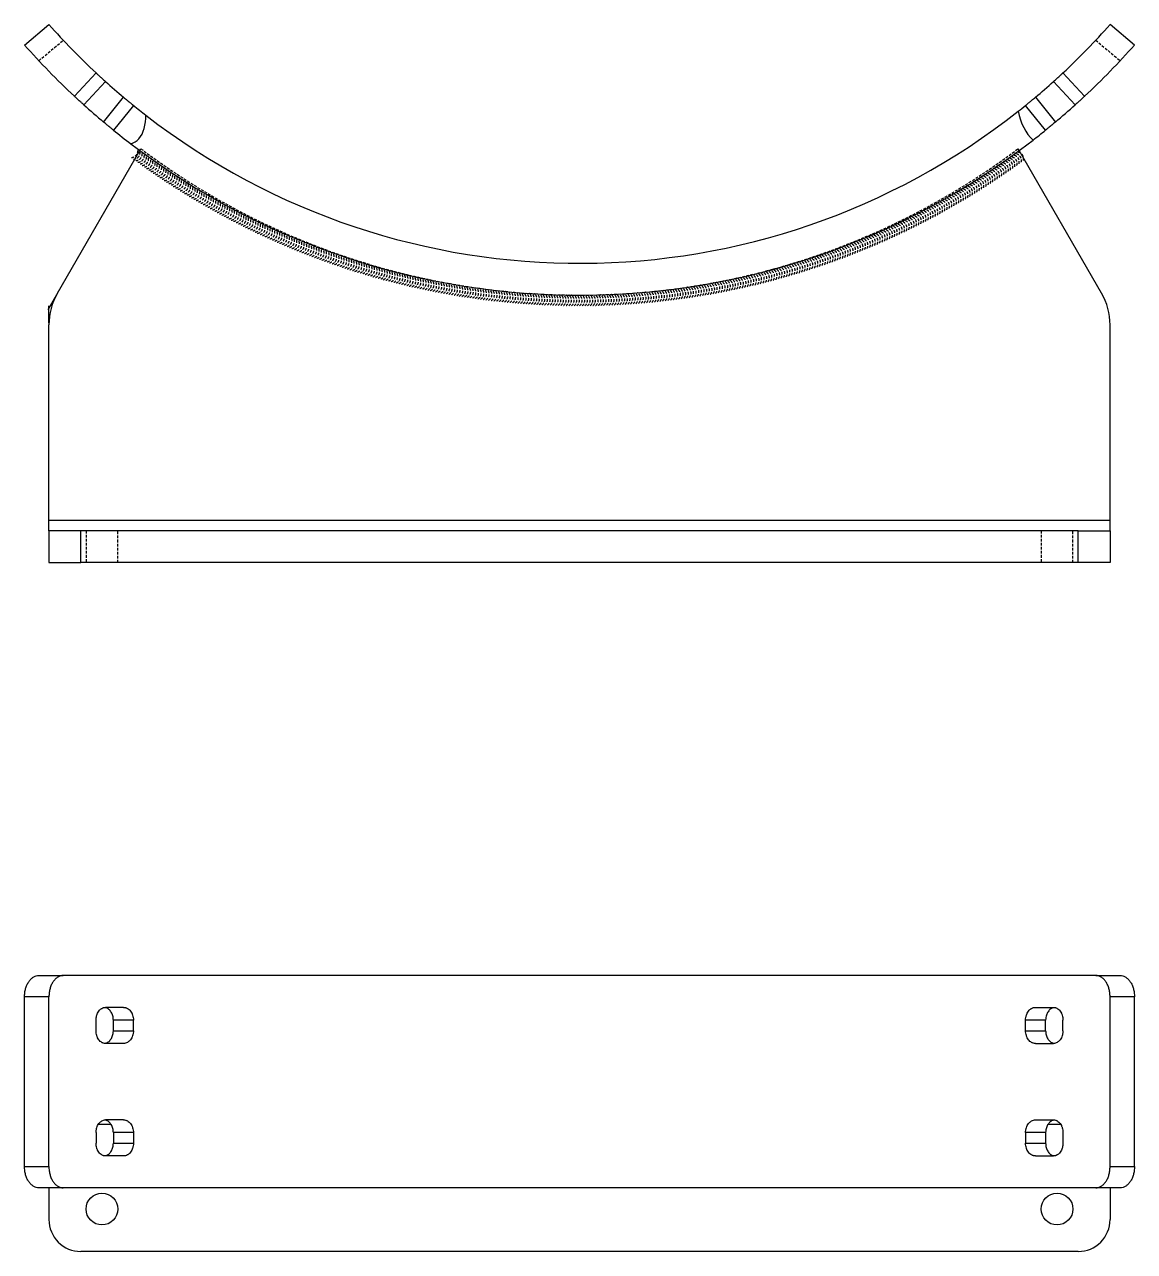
# Model space of a CAD drawing. Header units: millimetres. Extents: x 155 to 1330, y 147 to 725.
# Drawn here: x 155 to 678, y 147 to 725 of the extents above; entities that cross this region are included whole.
import ezdxf

# ---------------------------------------------------------------- set-up
doc = ezdxf.new("R2010")
doc.units = ezdxf.units.MM
doc.linetypes.add('HIDDEN', pattern=[1.905, 1.27, -0.635])
doc.layers.add('geometry', color=8, linetype='Continuous')

msp = doc.modelspace()

# ---------------------------------------------------------------- linework, layer by layer
at = {"layer": 'geometry', "linetype": 'Continuous'}
for points in [[(155.43, 715.37), (166.92, 725.01)], [(678.42, 715.37), (666.92, 725.01)], [(178.91, 691.26), (189.14, 702.23)], [(644.71, 702.23), (654.94, 691.26)], [(193.56, 698.17), (183.33, 687.2)], [(650.52, 687.2), (640.29, 698.17)], [(192.66, 679.09), (202.1, 690.75)], [(631.75, 690.75), (641.19, 679.09)], [(206.73, 686.93), (197.29, 675.28)], [(636.56, 675.28), (627.12, 686.93)], [(170.94, 598.46), (209.74, 665.65)], [(662.9, 598.46), (624.11, 665.65)], [(170.44, 597.59), (166.42, 590.63)], [(166.92, 584.46), (166.92, 592.5)], [(166.92, 491.5), (166.92, 583.46)], [(666.92, 491.5), (666.92, 583.46)], [(166.92, 486.5), (166.92, 491.5)], [(166.92, 491.5), (666.92, 491.5)], [(666.92, 486.5), (666.92, 491.5)], [(166.92, 486.5), (166.92, 471.5)], [(181.92, 486.5), (166.92, 486.5)], [(651.92, 486.5), (181.92, 486.5)], [(181.92, 471.5), (181.92, 486.5)], [(651.92, 486.5), (666.92, 486.5)], [(651.92, 471.5), (651.92, 486.5)], [(666.92, 486.5), (666.92, 471.5)], [(166.92, 471.5), (181.92, 471.5)], [(651.92, 471.5), (181.92, 471.5)], [(666.92, 471.5), (651.92, 471.5)], [(162.16, 276.9), (173.67, 276.9)], [(660.17, 276.9), (173.67, 276.9)], [(660.17, 276.9), (671.68, 276.9)], [(155.43, 186.9), (155.43, 266.9)], [(166.92, 266.9), (155.43, 266.9)], [(166.92, 186.9), (166.92, 266.9)], [(666.92, 186.9), (666.92, 266.9)], [(678.42, 266.9), (666.92, 266.9)], [(678.42, 186.9), (678.42, 266.9)], [(202.1, 261.9), (193.56, 261.9)], [(631.75, 261.9), (640.29, 261.9)], [(189.14, 250.9), (189.14, 255.9)], [(197.29, 250.9), (197.29, 255.9)], [(206.73, 255.9), (197.29, 255.9)], [(206.73, 250.9), (206.73, 255.9)], [(627.12, 250.9), (627.12, 255.9)], [(636.56, 255.9), (627.12, 255.9)], [(636.56, 250.9), (636.56, 255.9)], [(644.71, 250.9), (644.71, 255.9)], [(197.29, 250.9), (206.73, 250.9)], [(627.12, 250.9), (636.56, 250.9)], [(202.1, 244.9), (193.56, 244.9)], [(631.75, 244.9), (640.29, 244.9)], [(202.1, 208.9), (193.56, 208.9)], [(631.75, 208.9), (640.29, 208.9)], [(189.14, 202.9), (189.14, 197.9)], [(190.31, 206.9), (196.05, 206.9)], [(197.29, 202.9), (197.29, 197.9)], [(206.73, 202.9), (197.29, 202.9)], [(206.73, 202.9), (206.73, 197.9)], [(627.12, 202.9), (627.12, 197.9)], [(636.56, 202.9), (627.12, 202.9)], [(636.56, 202.9), (636.56, 197.9)], [(637.83, 206.9), (643.51, 206.9)], [(644.71, 202.9), (644.71, 197.9)], [(197.29, 197.9), (206.73, 197.9)], [(627.12, 197.9), (636.56, 197.9)], [(202.1, 191.9), (193.56, 191.9)], [(631.75, 191.9), (640.29, 191.9)], [(155.43, 186.9), (166.92, 186.9)], [(666.92, 186.9), (678.42, 186.9)], [(173.67, 176.9), (162.16, 176.9)], [(166.92, 176.9), (166.92, 161.9)], [(660.17, 176.9), (173.67, 176.9)], [(671.68, 176.9), (660.17, 176.9)], [(666.92, 176.9), (666.92, 161.9)], [(651.92, 146.9), (181.92, 146.9)]]:
    msp.add_lwpolyline(points, dxfattribs=at)
for points in [[(166.92, 725.01, 0.023832), (189.14, 702.23)], [(644.71, 702.23, 0.023832), (666.92, 725.01)], [(155.43, 715.37, 0.024121), (178.91, 691.26)], [(654.94, 691.26, 0.024121), (678.42, 715.37)], [(193.56, 698.17, 0.008471), (202.1, 690.75)], [(631.75, 690.75, 0.008471), (640.29, 698.17)], [(183.33, 687.2, 0.008857), (192.66, 679.09)], [(206.73, 686.93, 0.005597), (212.59, 682.29)], [(212.59, 682.29, 0.344087), (623.62, 684.14)], [(623.62, 684.14, 0.003345), (627.12, 686.93)], [(641.19, 679.09, 0.008857), (650.52, 687.2)], [(197.29, 675.28, 0.007524), (205.55, 668.79)], [(630.65, 670.59, 0.005401), (636.56, 675.28)], [(205.55, 668.79, 0.339638), (630.65, 670.59)], [(170.94, 598.46, 0.131652), (166.92, 583.46)], [(666.92, 583.46, 0.131652), (662.9, 598.46)], [(166.92, 161.9, 0.414214), (181.92, 146.9)], [(651.92, 146.9, 0.414214), (666.92, 161.9)]]:
    msp.add_lwpolyline(points, format="xyb", dxfattribs=at)
at = {"layer": 'geometry', "linetype": 'HIDDEN'}
for points in [[(162.16, 707.97), (173.67, 717.62)], [(660.17, 717.62), (671.68, 707.97)], [(209.74, 665.65), (210.23, 666.52)], [(624.11, 665.65), (623.61, 666.52)], [(184.42, 486.5), (184.42, 471.5)], [(199.42, 471.5), (199.42, 486.5)], [(634.42, 486.5), (634.42, 471.5)], [(649.42, 471.5), (649.42, 486.5)]]:
    msp.add_lwpolyline(points, dxfattribs=at)
for points in [[(205.77, 662.37, 0.498481), (208.73, 666.39)], [(206.78, 661.62, 0.498481), (209.74, 665.65)], [(207.8, 660.87, 0.498481), (210.74, 664.91)], [(210.23, 666.52, 0.333917), (623.61, 666.52)], [(626.08, 660.89, 0.498481), (623.11, 664.91)], [(208.82, 660.12, 0.498481), (211.75, 664.18)], [(209.84, 659.38, 0.498481), (212.76, 663.45)], [(210.87, 658.64, 0.498481), (213.77, 662.72)], [(211.9, 657.91, 0.498481), (214.78, 662)], [(212.93, 657.18, 0.498481), (215.8, 661.28)], [(213.97, 656.45, 0.498481), (216.82, 660.56)], [(215, 655.73, 0.498481), (217.84, 659.85)], [(216.04, 655.01, 0.498481), (218.87, 659.14)], [(617.83, 655.03, 0.498481), (614.98, 659.14)], [(618.87, 655.75, 0.498481), (616.01, 659.85)], [(619.91, 656.47, 0.498481), (617.03, 660.56)], [(620.94, 657.2, 0.498481), (618.05, 661.28)], [(621.98, 657.93, 0.498481), (619.07, 662)], [(623, 658.67, 0.498481), (620.08, 662.72)], [(624.03, 659.4, 0.498481), (621.09, 663.45)], [(625.06, 660.14, 0.498481), (622.1, 664.18)], [(217.09, 654.3, 0.498481), (219.89, 658.43)], [(218.13, 653.58, 0.498481), (220.92, 657.73)], [(219.18, 652.88, 0.498481), (221.96, 657.03)], [(220.23, 652.17, 0.498481), (222.99, 656.34)], [(221.28, 651.47, 0.498481), (224.03, 655.65)], [(222.33, 650.78, 0.498481), (225.07, 654.96)], [(223.39, 650.08, 0.498481), (226.11, 654.28)], [(224.45, 649.39, 0.498481), (227.15, 653.6)], [(609.43, 649.41, 0.498481), (606.69, 653.6)], [(610.49, 650.1, 0.498481), (607.74, 654.28)], [(611.54, 650.8, 0.498481), (608.78, 654.96)], [(612.6, 651.49, 0.498481), (609.82, 655.65)], [(613.65, 652.19, 0.498481), (610.86, 656.34)], [(614.7, 652.9, 0.498481), (611.89, 657.03)], [(615.75, 653.61, 0.498481), (612.92, 657.73)], [(616.79, 654.32, 0.498481), (613.95, 658.43)], [(225.51, 648.71, 0.498481), (228.2, 652.92)], [(226.58, 648.03, 0.498481), (229.25, 652.25)], [(227.64, 647.35, 0.498481), (230.3, 651.58)], [(228.71, 646.67, 0.498481), (231.36, 650.92)], [(229.79, 646, 0.498481), (232.41, 650.26)], [(230.86, 645.34, 0.498481), (233.47, 649.6)], [(231.94, 644.68, 0.498481), (234.53, 648.95)], [(233.02, 644.02, 0.498481), (235.6, 648.3)], [(234.1, 643.36, 0.498481), (236.66, 647.65)], [(599.78, 643.38, 0.498481), (597.18, 647.65)], [(600.86, 644.04, 0.498481), (598.25, 648.3)], [(601.94, 644.69, 0.498481), (599.31, 648.95)], [(603.02, 645.36, 0.498481), (600.37, 649.6)], [(604.09, 646.02, 0.498481), (601.43, 650.26)], [(605.16, 646.69, 0.498481), (602.49, 650.92)], [(606.23, 647.37, 0.498481), (603.54, 651.58)], [(607.3, 648.05, 0.498481), (604.6, 652.25)], [(608.36, 648.73, 0.498481), (605.65, 652.92)], [(235.18, 642.71, 0.498481), (237.73, 647.01)], [(236.27, 642.06, 0.498481), (238.8, 646.37)], [(237.35, 641.42, 0.498481), (239.88, 645.74)], [(238.44, 640.78, 0.498481), (240.95, 645.11)], [(239.54, 640.15, 0.498481), (242.03, 644.48)], [(240.63, 639.52, 0.498481), (243.11, 643.86)], [(241.73, 638.89, 0.498481), (244.19, 643.24)], [(242.83, 638.26, 0.498481), (245.27, 642.63)], [(243.93, 637.64, 0.498481), (246.36, 642.02)], [(589.95, 637.66, 0.498481), (587.49, 642.02)], [(591.05, 638.28, 0.498481), (588.57, 642.63)], [(592.15, 638.91, 0.498481), (589.66, 643.24)], [(593.25, 639.53, 0.498481), (590.74, 643.86)], [(594.34, 640.16, 0.498481), (591.82, 644.48)], [(595.43, 640.8, 0.498481), (592.9, 645.11)], [(596.52, 641.44, 0.498481), (593.97, 645.74)], [(597.61, 642.08, 0.498481), (595.04, 646.37)], [(598.7, 642.73, 0.498481), (596.12, 647.01)], [(245.04, 637.03, 0.498481), (247.45, 641.41)], [(246.14, 636.42, 0.498481), (248.54, 640.8)], [(247.25, 635.81, 0.498481), (249.63, 640.21)], [(248.36, 635.21, 0.498481), (250.73, 639.61)], [(249.47, 634.61, 0.498481), (251.82, 639.02)], [(250.59, 634.01, 0.498481), (252.92, 638.43)], [(251.7, 633.42, 0.498481), (254.02, 637.85)], [(252.82, 632.83, 0.498481), (255.13, 637.27)], [(253.94, 632.25, 0.498481), (256.23, 636.69)], [(255.07, 631.67, 0.498481), (257.34, 636.12)], [(578.81, 631.68, 0.498481), (576.51, 636.12)], [(579.93, 632.26, 0.498481), (577.62, 636.69)], [(581.06, 632.85, 0.498481), (578.72, 637.27)], [(582.17, 633.43, 0.498481), (579.82, 637.85)], [(583.29, 634.03, 0.498481), (580.93, 638.43)], [(584.41, 634.62, 0.498481), (582.02, 639.02)], [(585.52, 635.22, 0.498481), (583.12, 639.61)], [(586.63, 635.83, 0.498481), (584.22, 640.21)], [(587.74, 636.43, 0.498481), (585.31, 640.81)], [(588.84, 637.05, 0.498481), (586.4, 641.41)], [(256.19, 631.09, 0.498481), (258.45, 635.55)], [(257.32, 630.52, 0.498481), (259.56, 634.99)], [(258.45, 629.95, 0.498481), (260.67, 634.43)], [(259.58, 629.39, 0.498481), (261.79, 633.87)], [(260.71, 628.83, 0.498481), (262.9, 633.32)], [(261.85, 628.27, 0.498481), (264.02, 632.77)], [(262.99, 627.72, 0.498481), (265.15, 632.23)], [(264.13, 627.17, 0.498481), (266.27, 631.69)], [(265.27, 626.63, 0.498481), (267.39, 631.15)], [(266.41, 626.09, 0.498481), (268.52, 630.62)], [(567.47, 626.1, 0.498481), (565.33, 630.62)], [(568.61, 626.64, 0.498481), (566.45, 631.15)], [(569.75, 627.19, 0.498481), (567.58, 631.69)], [(570.89, 627.73, 0.498481), (568.7, 632.23)], [(572.03, 628.29, 0.498481), (569.82, 632.77)], [(573.17, 628.84, 0.498481), (570.94, 633.32)], [(574.3, 629.4, 0.498481), (572.06, 633.87)], [(575.43, 629.97, 0.498481), (573.18, 634.43)], [(576.56, 630.53, 0.498481), (574.29, 634.99)], [(577.69, 631.11, 0.498481), (575.4, 635.55)], [(267.56, 625.55, 0.498481), (269.65, 630.09)], [(268.7, 625.02, 0.498481), (270.78, 629.57)], [(269.85, 624.49, 0.498481), (271.91, 629.05)], [(271, 623.97, 0.498481), (273.05, 628.53)], [(272.15, 623.45, 0.498481), (274.18, 628.02)], [(273.31, 622.94, 0.498481), (275.32, 627.51)], [(274.47, 622.43, 0.498481), (276.46, 627.01)], [(275.62, 621.92, 0.498481), (277.6, 626.51)], [(276.78, 621.42, 0.498481), (278.75, 626.02)], [(277.95, 620.92, 0.498481), (279.89, 625.52)], [(279.11, 620.42, 0.498481), (281.04, 625.04)], [(280.27, 619.93, 0.498481), (282.19, 624.55)], [(553.61, 619.95, 0.498481), (551.66, 624.55)], [(554.77, 620.44, 0.498481), (552.81, 625.04)], [(555.93, 620.93, 0.498481), (553.96, 625.52)], [(557.1, 621.43, 0.498481), (555.1, 626.02)], [(558.26, 621.93, 0.498481), (556.24, 626.51)], [(559.41, 622.44, 0.498481), (557.39, 627.01)], [(560.57, 622.95, 0.498481), (558.53, 627.51)], [(561.73, 623.47, 0.498481), (559.66, 628.02)], [(562.88, 623.99, 0.498481), (560.8, 628.53)], [(564.03, 624.51, 0.498481), (561.93, 629.05)], [(565.18, 625.04, 0.498481), (563.07, 629.57)], [(566.32, 625.57, 0.498481), (564.2, 630.09)], [(281.44, 619.45, 0.498481), (283.34, 624.07)], [(282.61, 618.97, 0.498481), (284.49, 623.6)], [(283.78, 618.49, 0.498481), (285.64, 623.13)], [(284.95, 618.02, 0.498481), (286.8, 622.66)], [(286.13, 617.55, 0.498481), (287.96, 622.2)], [(287.3, 617.08, 0.498481), (289.12, 621.74)], [(288.48, 616.62, 0.498481), (290.28, 621.29)], [(289.66, 616.16, 0.498481), (291.44, 620.84)], [(290.84, 615.71, 0.498481), (292.6, 620.39)], [(292.02, 615.26, 0.498481), (293.77, 619.95)], [(293.2, 614.82, 0.498481), (294.93, 619.51)], [(294.39, 614.38, 0.498481), (296.1, 619.08)], [(295.57, 613.95, 0.498481), (297.27, 618.65)], [(538.31, 613.96, 0.498481), (536.57, 618.65)], [(539.49, 614.39, 0.498481), (537.74, 619.08)], [(540.68, 614.83, 0.498481), (538.91, 619.51)], [(541.86, 615.28, 0.498481), (540.08, 619.95)], [(543.04, 615.73, 0.498481), (541.25, 620.39)], [(544.22, 616.18, 0.498481), (542.41, 620.84)], [(545.4, 616.63, 0.498481), (543.57, 621.29)], [(546.58, 617.1, 0.498481), (544.73, 621.74)], [(547.75, 617.56, 0.498481), (545.89, 622.2)], [(548.93, 618.03, 0.498481), (547.05, 622.66)], [(550.1, 618.5, 0.498481), (548.2, 623.13)], [(551.27, 618.98, 0.498481), (549.36, 623.6)], [(552.44, 619.46, 0.498481), (550.51, 624.07)], [(296.76, 613.51, 0.498481), (298.44, 618.22)], [(297.95, 613.09, 0.498481), (299.62, 617.8)], [(299.14, 612.66, 0.498481), (300.79, 617.39)], [(300.34, 612.25, 0.498481), (301.97, 616.97)], [(301.53, 611.83, 0.498481), (303.14, 616.56)], [(302.73, 611.42, 0.498481), (304.32, 616.16)], [(303.92, 611.02, 0.498481), (305.5, 615.76)], [(305.12, 610.61, 0.498481), (306.69, 615.36)], [(306.32, 610.22, 0.498481), (307.87, 614.97)], [(307.52, 609.83, 0.498481), (309.05, 614.59)], [(308.73, 609.44, 0.498481), (310.24, 614.2)], [(309.93, 609.05, 0.498481), (311.43, 613.82)], [(311.14, 608.67, 0.498481), (312.61, 613.45)], [(312.34, 608.3, 0.498481), (313.8, 613.08)], [(521.54, 608.31, 0.498481), (520.04, 613.08)], [(522.74, 608.68, 0.498481), (521.23, 613.45)], [(523.95, 609.06, 0.498481), (522.42, 613.82)], [(525.15, 609.45, 0.498481), (523.61, 614.2)], [(526.36, 609.84, 0.498481), (524.79, 614.59)], [(527.56, 610.23, 0.498481), (525.98, 614.97)], [(528.76, 610.63, 0.498481), (527.16, 615.36)], [(529.96, 611.03, 0.498481), (528.34, 615.76)], [(531.15, 611.43, 0.498481), (529.52, 616.16)], [(532.35, 611.84, 0.498481), (530.7, 616.56)], [(533.54, 612.26, 0.498481), (531.88, 616.97)], [(534.74, 612.68, 0.498481), (533.06, 617.39)], [(535.93, 613.1, 0.498481), (534.23, 617.8)], [(537.12, 613.53, 0.498481), (535.4, 618.22)], [(313.55, 607.93, 0.498481), (315, 612.71)], [(314.76, 607.56, 0.498481), (316.19, 612.35)], [(315.97, 607.2, 0.498481), (317.38, 611.99)], [(317.19, 606.84, 0.498481), (318.58, 611.64)], [(318.4, 606.48, 0.498481), (319.77, 611.29)], [(319.61, 606.13, 0.498481), (320.97, 610.95)], [(320.83, 605.79, 0.498481), (322.17, 610.61)], [(322.05, 605.45, 0.498481), (323.37, 610.27)], [(323.27, 605.11, 0.498481), (324.57, 609.94)], [(324.48, 604.78, 0.498481), (325.77, 609.61)], [(325.71, 604.45, 0.498481), (326.98, 609.29)], [(326.93, 604.13, 0.498481), (328.18, 608.97)], [(328.15, 603.81, 0.498481), (329.39, 608.65)], [(329.37, 603.49, 0.498481), (330.59, 608.34)], [(330.6, 603.18, 0.498481), (331.8, 608.04)], [(331.83, 602.88, 0.498481), (333.01, 607.73)], [(333.05, 602.58, 0.498481), (334.22, 607.44)], [(334.28, 602.28, 0.498481), (335.43, 607.14)], [(499.6, 602.29, 0.498481), (498.41, 607.14)], [(500.83, 602.58, 0.498481), (499.63, 607.44)], [(502.06, 602.89, 0.498481), (500.84, 607.73)], [(503.28, 603.19, 0.498481), (502.04, 608.04)], [(504.51, 603.5, 0.498481), (503.25, 608.34)], [(505.73, 603.82, 0.498481), (504.46, 608.65)], [(506.95, 604.14, 0.498481), (505.67, 608.97)], [(508.18, 604.46, 0.498481), (506.87, 609.29)], [(509.4, 604.79, 0.498481), (508.07, 609.61)], [(510.62, 605.12, 0.498481), (509.28, 609.94)], [(511.83, 605.46, 0.498481), (510.48, 610.27)], [(513.05, 605.8, 0.498481), (511.68, 610.61)], [(514.27, 606.14, 0.498481), (512.88, 610.95)], [(515.48, 606.49, 0.498481), (514.07, 611.29)], [(516.7, 606.85, 0.498481), (515.27, 611.64)], [(517.91, 607.21, 0.498481), (516.47, 611.99)], [(519.12, 607.57, 0.498481), (517.66, 612.35)], [(520.33, 607.94, 0.498481), (518.85, 612.71)], [(335.51, 601.99, 0.498481), (336.65, 606.86)], [(336.74, 601.7, 0.498481), (337.86, 606.57)], [(337.97, 601.41, 0.498481), (339.07, 606.29)], [(339.21, 601.13, 0.498481), (340.29, 606.01)], [(340.44, 600.86, 0.498481), (341.5, 605.74)], [(341.68, 600.59, 0.498481), (342.72, 605.48)], [(342.91, 600.32, 0.498481), (343.94, 605.21)], [(344.15, 600.06, 0.498481), (345.16, 604.95)], [(345.39, 599.8, 0.498481), (346.38, 604.7)], [(346.62, 599.55, 0.498481), (347.6, 604.45)], [(347.86, 599.3, 0.498481), (348.82, 604.21)], [(349.1, 599.05, 0.498481), (350.04, 603.96)], [(350.34, 598.81, 0.498481), (351.27, 603.73)], [(351.59, 598.58, 0.498481), (352.49, 603.5)], [(352.83, 598.35, 0.498481), (353.72, 603.27)], [(354.07, 598.12, 0.498481), (354.94, 603.04)], [(355.32, 597.9, 0.498481), (356.17, 602.83)], [(356.56, 597.68, 0.498481), (357.4, 602.61)], [(357.81, 597.47, 0.498481), (358.63, 602.4)], [(359.06, 597.26, 0.498481), (359.86, 602.19)], [(360.3, 597.05, 0.498481), (361.09, 601.99)], [(361.55, 596.85, 0.498481), (362.32, 601.8)], [(362.8, 596.66, 0.498481), (363.55, 601.6)], [(364.05, 596.47, 0.498481), (364.78, 601.41)], [(469.83, 596.47, 0.498481), (469.07, 601.41)], [(471.08, 596.66, 0.498481), (470.3, 601.6)], [(472.33, 596.86, 0.498481), (471.53, 601.8)], [(473.58, 597.06, 0.498481), (472.76, 601.99)], [(474.83, 597.26, 0.498481), (473.99, 602.19)], [(476.07, 597.47, 0.498481), (475.22, 602.4)], [(477.32, 597.69, 0.498481), (476.45, 602.61)], [(478.56, 597.9, 0.498481), (477.68, 602.83)], [(479.81, 598.13, 0.498481), (478.9, 603.04)], [(481.05, 598.35, 0.498481), (480.13, 603.27)], [(482.3, 598.59, 0.498481), (481.35, 603.5)], [(483.54, 598.82, 0.498481), (482.58, 603.73)], [(484.78, 599.06, 0.498481), (483.8, 603.96)], [(486.02, 599.31, 0.498481), (485.03, 604.21)], [(487.26, 599.55, 0.498481), (486.25, 604.45)], [(488.5, 599.81, 0.498481), (487.47, 604.7)], [(489.73, 600.07, 0.498481), (488.69, 604.95)], [(490.97, 600.33, 0.498481), (489.91, 605.21)], [(492.21, 600.59, 0.498481), (491.13, 605.48)], [(493.44, 600.87, 0.498481), (492.34, 605.74)], [(494.67, 601.14, 0.498481), (493.56, 606.01)], [(495.91, 601.42, 0.498481), (494.77, 606.29)], [(497.14, 601.7, 0.498481), (495.99, 606.57)], [(498.37, 601.99, 0.498481), (497.2, 606.86)], [(365.3, 596.28, 0.498481), (366.01, 601.23)], [(366.55, 596.1, 0.498481), (367.24, 601.05)], [(367.8, 595.92, 0.498481), (368.48, 600.88)], [(369.05, 595.75, 0.498481), (369.71, 600.7)], [(370.31, 595.58, 0.498481), (370.95, 600.54)], [(371.56, 595.42, 0.498481), (372.18, 600.38)], [(372.81, 595.26, 0.498481), (373.42, 600.22)], [(374.07, 595.1, 0.498481), (374.66, 600.07)], [(375.32, 594.95, 0.498481), (375.89, 599.92)], [(376.58, 594.8, 0.498481), (377.13, 599.77)], [(377.84, 594.66, 0.498481), (378.37, 599.63)], [(379.09, 594.52, 0.498481), (379.61, 599.5)], [(380.35, 594.39, 0.498481), (380.85, 599.37)], [(381.61, 594.26, 0.498481), (382.09, 599.24)], [(382.86, 594.14, 0.498481), (383.33, 599.12)], [(384.12, 594.02, 0.498481), (384.57, 599)], [(385.38, 593.9, 0.498481), (385.81, 598.89)], [(386.64, 593.79, 0.498481), (387.05, 598.78)], [(387.9, 593.69, 0.498481), (388.29, 598.67)], [(389.16, 593.59, 0.498481), (389.54, 598.57)], [(390.42, 593.49, 0.498481), (390.78, 598.48)], [(391.68, 593.4, 0.498481), (392.02, 598.39)], [(392.94, 593.31, 0.498481), (393.26, 598.3)], [(394.2, 593.23, 0.498481), (394.51, 598.22)], [(395.47, 593.15, 0.498481), (395.75, 598.14)], [(396.73, 593.07, 0.498481), (397, 598.07)], [(397.99, 593, 0.498481), (398.24, 598)], [(399.25, 592.94, 0.498481), (399.48, 597.93)], [(400.51, 592.88, 0.498481), (400.73, 597.87)], [(401.78, 592.82, 0.498481), (401.97, 597.82)], [(403.04, 592.77, 0.498481), (403.22, 597.77)], [(404.3, 592.72, 0.498481), (404.46, 597.72)], [(405.57, 592.68, 0.498481), (405.71, 597.68)], [(406.83, 592.64, 0.498481), (406.96, 597.64)], [(408.09, 592.61, 0.498481), (408.2, 597.61)], [(409.36, 592.58, 0.498481), (409.45, 597.58)], [(410.62, 592.55, 0.498481), (410.69, 597.55)], [(411.89, 592.53, 0.498481), (411.94, 597.53)], [(413.15, 592.52, 0.498481), (413.19, 597.52)], [(414.41, 592.51, 0.498481), (414.43, 597.51)], [(415.68, 592.5, 0.498481), (415.68, 597.5)], [(416.94, 592.5, 0.498481), (416.92, 597.5)], [(418.21, 592.5, 0.498481), (418.17, 597.5)], [(419.47, 592.51, 0.498481), (419.42, 597.51)], [(420.73, 592.52, 0.498481), (420.66, 597.52)], [(422, 592.53, 0.498481), (421.91, 597.53)], [(423.26, 592.55, 0.498481), (423.15, 597.55)], [(424.53, 592.58, 0.498481), (424.4, 597.58)], [(425.79, 592.61, 0.498481), (425.65, 597.61)], [(427.05, 592.64, 0.498481), (426.89, 597.64)], [(428.32, 592.68, 0.498481), (428.14, 597.68)], [(429.58, 592.72, 0.498481), (429.38, 597.72)], [(430.84, 592.77, 0.498481), (430.63, 597.77)], [(432.11, 592.82, 0.498481), (431.87, 597.82)], [(433.37, 592.88, 0.498481), (433.12, 597.87)], [(434.63, 592.94, 0.498481), (434.36, 597.93)], [(435.89, 593.01, 0.498481), (435.61, 598)], [(437.16, 593.08, 0.498481), (436.85, 598.07)], [(438.42, 593.15, 0.498481), (438.1, 598.14)], [(439.68, 593.23, 0.498481), (439.34, 598.22)], [(440.94, 593.31, 0.498481), (440.58, 598.3)], [(442.2, 593.4, 0.498481), (441.83, 598.39)], [(443.46, 593.49, 0.498481), (443.07, 598.48)], [(444.72, 593.59, 0.498481), (444.31, 598.57)], [(445.98, 593.69, 0.498481), (445.55, 598.67)], [(447.24, 593.8, 0.498481), (446.8, 598.78)], [(448.5, 593.91, 0.498481), (448.04, 598.89)], [(449.76, 594.02, 0.498481), (449.28, 599)], [(451.02, 594.14, 0.498481), (450.52, 599.12)], [(452.28, 594.27, 0.498481), (451.76, 599.24)], [(453.53, 594.4, 0.498481), (453, 599.37)], [(454.79, 594.53, 0.498481), (454.24, 599.5)], [(456.05, 594.67, 0.498481), (455.48, 599.63)], [(457.3, 594.81, 0.498481), (456.72, 599.77)], [(458.56, 594.95, 0.498481), (457.95, 599.92)], [(459.81, 595.1, 0.498481), (459.19, 600.07)], [(461.07, 595.26, 0.498481), (460.43, 600.22)], [(462.32, 595.42, 0.498481), (461.66, 600.38)], [(463.58, 595.58, 0.498481), (462.9, 600.54)], [(464.83, 595.75, 0.498481), (464.13, 600.7)], [(466.08, 595.93, 0.498481), (465.37, 600.88)], [(467.33, 596.1, 0.498481), (466.6, 601.05)], [(468.58, 596.29, 0.498481), (467.84, 601.23)]]:
    msp.add_lwpolyline(points, format="xyb", dxfattribs=at)
at = {"layer": 'geometry', "linetype": 'Continuous'}
for centre in [(191.92, 166.9), (641.92, 166.9)]:
    msp.add_circle(centre, 7.5, dxfattribs=at)
for points, knots in [([(189.14, 702.23), (189.14, 702.23), (189.16, 702.2), (189.25, 702.12), (189.28, 702.09), (189.37, 702.01), (189.42, 701.97), (189.58, 701.81), (189.72, 701.69), (190.03, 701.39), (190.22, 701.22), (190.63, 700.85), (190.85, 700.64), (191.21, 700.31), (191.34, 700.19), (191.59, 699.96), (191.72, 699.84), (192.12, 699.48), (192.4, 699.22), (192.98, 698.7), (193.27, 698.44), (193.56, 698.17)], [0, 0, 0, 0, 0.125, 0.125, 0.1875, 0.1875, 0.25, 0.25, 0.375, 0.375, 0.5, 0.5, 0.625, 0.625, 0.6875, 0.6875, 0.75, 0.75, 0.875, 0.875, 1, 1, 1, 1]), ([(640.29, 698.17), (640.58, 698.44), (640.87, 698.7), (641.3, 699.09), (641.44, 699.21), (641.72, 699.47), (641.85, 699.59), (642.26, 699.96), (642.51, 700.19), (642.99, 700.63), (643.22, 700.84), (643.62, 701.22), (643.81, 701.39), (644.05, 701.61), (644.12, 701.68), (644.26, 701.81), (644.32, 701.86), (644.48, 702.02), (644.57, 702.09), (644.68, 702.2), (644.71, 702.23), (644.71, 702.23)], [0, 0, 0, 0, 0.125, 0.125, 0.1875, 0.1875, 0.25, 0.25, 0.375, 0.375, 0.5, 0.5, 0.625, 0.625, 0.6875, 0.6875, 0.75, 0.75, 0.875, 0.875, 1, 1, 1, 1]), ([(183.33, 687.2), (183.04, 687.47), (182.75, 687.73), (182.32, 688.11), (182.18, 688.24), (181.9, 688.5), (181.76, 688.62), (181.36, 688.99), (181.11, 689.22), (180.63, 689.66), (180.4, 689.87), (179.99, 690.25), (179.81, 690.42), (179.57, 690.64), (179.49, 690.71), (179.36, 690.84), (179.3, 690.89), (179.13, 691.05), (179.05, 691.12), (178.93, 691.23), (178.91, 691.26), (178.91, 691.26)], [0, 0, 0, 0, 0.125, 0.125, 0.1875, 0.1875, 0.25, 0.25, 0.375, 0.375, 0.5, 0.5, 0.625, 0.625, 0.6875, 0.6875, 0.75, 0.75, 0.875, 0.875, 1, 1, 1, 1]), ([(202.1, 690.75), (202.4, 690.5), (202.7, 690.25), (203.15, 689.88), (203.29, 689.76), (203.58, 689.51), (203.73, 689.4), (204.14, 689.05), (204.41, 688.83), (204.91, 688.41), (205.15, 688.22), (205.58, 687.87), (205.77, 687.71), (206.03, 687.5), (206.11, 687.44), (206.25, 687.32), (206.32, 687.27), (206.49, 687.13), (206.58, 687.05), (206.7, 686.96), (206.73, 686.93), (206.73, 686.93)], [0, 0, 0, 0, 0.125, 0.125, 0.1875, 0.1875, 0.25, 0.25, 0.375, 0.375, 0.5, 0.5, 0.625, 0.625, 0.6875, 0.6875, 0.75, 0.75, 0.875, 0.875, 1, 1, 1, 1]), ([(627.12, 686.93), (627.12, 686.93), (627.15, 686.96), (627.24, 687.03), (627.27, 687.06), (627.36, 687.13), (627.41, 687.17), (627.59, 687.31), (627.73, 687.43), (628.07, 687.71), (628.26, 687.87), (628.69, 688.22), (628.93, 688.41), (629.31, 688.72), (629.44, 688.83), (629.7, 689.05), (629.84, 689.16), (630.26, 689.51), (630.55, 689.75), (631.14, 690.24), (631.44, 690.5), (631.75, 690.75)], [0, 0, 0, 0, 0.125, 0.125, 0.1875, 0.1875, 0.25, 0.25, 0.375, 0.375, 0.5, 0.5, 0.625, 0.625, 0.6875, 0.6875, 0.75, 0.75, 0.875, 0.875, 1, 1, 1, 1]), ([(654.94, 691.26), (654.94, 691.26), (654.91, 691.23), (654.83, 691.15), (654.79, 691.12), (654.71, 691.04), (654.66, 691), (654.5, 690.84), (654.36, 690.72), (654.04, 690.42), (653.86, 690.25), (653.45, 689.87), (653.23, 689.67), (652.87, 689.34), (652.74, 689.22), (652.49, 688.99), (652.36, 688.87), (651.96, 688.5), (651.68, 688.25), (651.1, 687.73), (650.81, 687.47), (650.52, 687.2)], [0, 0, 0, 0, 0.125, 0.125, 0.1875, 0.1875, 0.25, 0.25, 0.375, 0.375, 0.5, 0.5, 0.625, 0.625, 0.6875, 0.6875, 0.75, 0.75, 0.875, 0.875, 1, 1, 1, 1]), ([(205.55, 668.79), (207.01, 669.3), (211.12, 671.86), (212.61, 678), (212.59, 682.29)], [0.73173617, 0.73173617, 0.73173617, 0.73173617, 0.7598993, 0.82285736, 0.82285736, 0.82285736, 0.82285736]), ([(197.29, 675.28), (197.29, 675.28), (197.26, 675.3), (197.17, 675.37), (197.13, 675.4), (197.05, 675.47), (196.99, 675.52), (196.82, 675.66), (196.68, 675.77), (196.34, 676.05), (196.14, 676.21), (195.71, 676.56), (195.48, 676.75), (195.1, 677.06), (194.97, 677.17), (194.7, 677.39), (194.57, 677.5), (194.15, 677.85), (193.86, 678.09), (193.26, 678.59), (192.96, 678.84), (192.66, 679.09)], [0, 0, 0, 0, 0.125, 0.125, 0.1875, 0.1875, 0.25, 0.25, 0.375, 0.375, 0.5, 0.5, 0.625, 0.625, 0.6875, 0.6875, 0.75, 0.75, 0.875, 0.875, 1, 1, 1, 1]), ([(641.19, 679.09), (640.88, 678.84), (640.58, 678.59), (640.14, 678.22), (640, 678.1), (639.71, 677.86), (639.56, 677.74), (639.14, 677.39), (638.88, 677.17), (638.37, 676.76), (638.13, 676.56), (637.71, 676.21), (637.51, 676.05), (637.26, 675.85), (637.18, 675.78), (637.04, 675.66), (636.97, 675.61), (636.8, 675.47), (636.71, 675.4), (636.59, 675.3), (636.56, 675.28), (636.56, 675.28)], [0, 0, 0, 0, 0.125, 0.125, 0.1875, 0.1875, 0.25, 0.25, 0.375, 0.375, 0.5, 0.5, 0.625, 0.625, 0.6875, 0.6875, 0.75, 0.75, 0.875, 0.875, 1, 1, 1, 1]), ([(155.43, 266.9), (155.43, 267.56), (155.47, 268.21), (155.6, 269.16), (155.65, 269.48), (155.78, 270.11), (155.85, 270.42), (156.1, 271.33), (156.31, 271.9), (156.67, 272.72), (156.8, 272.98), (157.08, 273.49), (157.22, 273.74), (157.69, 274.43), (158.02, 274.84), (158.57, 275.39), (158.77, 275.56), (159.15, 275.87), (159.55, 276.15), (159.97, 276.37), (160.39, 276.56), (160.61, 276.64), (161.27, 276.83), (161.71, 276.9), (162.16, 276.9)], [0, 0, 0, 0, 0.125, 0.125, 0.1875, 0.1875, 0.25, 0.25, 0.375, 0.375, 0.4375, 0.4375, 0.5, 0.5, 0.625, 0.625, 0.6875, 0.6875, 0.75, 0.8125, 0.8125, 0.875, 0.875, 1, 1, 1, 1]), ([(173.67, 276.9), (173.22, 276.9), (172.78, 276.83), (172.12, 276.64), (171.91, 276.56), (171.48, 276.37), (171.27, 276.26), (170.65, 275.89), (170.27, 275.58), (169.53, 274.85), (169.19, 274.43), (168.57, 273.51), (168.29, 273.01), (167.93, 272.19), (167.81, 271.91), (167.61, 271.33), (167.42, 270.74), (167.28, 270.13), (167.15, 269.5), (167.1, 269.18), (166.97, 268.21), (166.92, 267.56), (166.92, 266.9)], [0, 0, 0, 0, 0.125, 0.125, 0.1875, 0.1875, 0.25, 0.25, 0.375, 0.375, 0.5, 0.5, 0.625, 0.625, 0.6875, 0.6875, 0.75, 0.8125, 0.8125, 0.875, 0.875, 1, 1, 1, 1]), ([(666.92, 266.9), (666.92, 267.56), (666.88, 268.21), (666.75, 269.16), (666.7, 269.48), (666.58, 270.11), (666.5, 270.42), (666.25, 271.33), (666.05, 271.9), (665.68, 272.72), (665.55, 272.98), (665.27, 273.49), (665.13, 273.74), (664.66, 274.43), (664.32, 274.84), (663.77, 275.39), (663.58, 275.56), (663.19, 275.87), (662.79, 276.15), (662.38, 276.37), (661.95, 276.56), (661.73, 276.64), (661.07, 276.83), (660.63, 276.9), (660.17, 276.9)], [0, 0, 0, 0, 0.125, 0.125, 0.1875, 0.1875, 0.25, 0.25, 0.375, 0.375, 0.4375, 0.4375, 0.5, 0.5, 0.625, 0.625, 0.6875, 0.6875, 0.75, 0.8125, 0.8125, 0.875, 0.875, 1, 1, 1, 1]), ([(671.68, 276.9), (672.13, 276.9), (672.58, 276.83), (673.23, 276.64), (673.44, 276.56), (673.87, 276.37), (674.08, 276.26), (674.69, 275.89), (675.08, 275.58), (675.63, 275.04), (675.81, 274.84), (676.15, 274.42), (676.31, 274.2), (676.77, 273.51), (677.05, 273.01), (677.42, 272.19), (677.53, 271.91), (677.73, 271.33), (677.92, 270.74), (678.07, 270.13), (678.19, 269.5), (678.25, 269.18), (678.38, 268.21), (678.42, 267.56), (678.42, 266.9)], [0, 0, 0, 0, 0.125, 0.125, 0.1875, 0.1875, 0.25, 0.25, 0.375, 0.375, 0.4375, 0.4375, 0.5, 0.5, 0.625, 0.625, 0.6875, 0.6875, 0.75, 0.8125, 0.8125, 0.875, 0.875, 1, 1, 1, 1]), ([(189.14, 255.9), (189.14, 256.29), (189.16, 256.68), (189.25, 257.26), (189.28, 257.45), (189.37, 257.82), (189.42, 258.01), (189.58, 258.56), (189.72, 258.9), (190.03, 259.55), (190.22, 259.86), (190.63, 260.41), (190.85, 260.66), (191.21, 260.99), (191.34, 261.09), (191.59, 261.28), (191.72, 261.36), (192.12, 261.59), (192.4, 261.7), (192.98, 261.86), (193.27, 261.9), (193.56, 261.9)], [0, 0, 0, 0, 0.125, 0.125, 0.1875, 0.1875, 0.25, 0.25, 0.375, 0.375, 0.5, 0.5, 0.625, 0.625, 0.6875, 0.6875, 0.75, 0.75, 0.875, 0.875, 1, 1, 1, 1]), ([(197.29, 255.9), (197.24, 256.57), (197.14, 257.92), (196.33, 259.72), (195.15, 261.05), (194.15, 261.69), (193.61, 261.76), (193.57, 261.76)], [0, 0, 0, 0, 0.246054, 0.492108, 0.738159, 0.984198, 1, 1, 1, 1]), ([(202.1, 261.9), (202.4, 261.9), (202.7, 261.86), (203.15, 261.74), (203.29, 261.7), (203.58, 261.58), (203.73, 261.51), (204.14, 261.29), (204.41, 261.11), (204.91, 260.67), (205.15, 260.42), (205.58, 259.86), (205.77, 259.56), (206.03, 259.07), (206.11, 258.9), (206.25, 258.55), (206.32, 258.38), (206.49, 257.84), (206.58, 257.46), (206.7, 256.68), (206.73, 256.29), (206.73, 255.9)], [0, 0, 0, 0, 0.125, 0.125, 0.1875, 0.1875, 0.25, 0.25, 0.375, 0.375, 0.5, 0.5, 0.625, 0.625, 0.6875, 0.6875, 0.75, 0.75, 0.875, 0.875, 1, 1, 1, 1]), ([(627.12, 255.9), (627.12, 256.29), (627.15, 256.68), (627.24, 257.26), (627.27, 257.45), (627.36, 257.82), (627.41, 258.01), (627.59, 258.56), (627.73, 258.9), (628.07, 259.55), (628.26, 259.86), (628.69, 260.41), (628.93, 260.66), (629.31, 260.99), (629.44, 261.09), (629.7, 261.28), (629.84, 261.36), (630.26, 261.59), (630.55, 261.7), (631.14, 261.86), (631.44, 261.9), (631.75, 261.9)], [0, 0, 0, 0, 0.125, 0.125, 0.1875, 0.1875, 0.25, 0.25, 0.375, 0.375, 0.5, 0.5, 0.625, 0.625, 0.6875, 0.6875, 0.75, 0.75, 0.875, 0.875, 1, 1, 1, 1]), ([(640.16, 261.67), (639.99, 261.64), (639.31, 261.52), (638.25, 260.64), (637.19, 259.15), (636.64, 257.45), (636.58, 256.34), (636.56, 255.9)], [0, 0, 0, 0, 0.081314, 0.33246, 0.583587, 0.834723, 1, 1, 1, 1]), ([(640.29, 261.9), (640.58, 261.9), (640.87, 261.86), (641.3, 261.74), (641.44, 261.7), (641.72, 261.58), (641.85, 261.51), (642.26, 261.29), (642.51, 261.11), (642.99, 260.67), (643.22, 260.42), (643.62, 259.86), (643.81, 259.56), (644.05, 259.07), (644.12, 258.9), (644.26, 258.55), (644.32, 258.38), (644.48, 257.84), (644.57, 257.46), (644.68, 256.68), (644.71, 256.29), (644.71, 255.9)], [0, 0, 0, 0, 0.125, 0.125, 0.1875, 0.1875, 0.25, 0.25, 0.375, 0.375, 0.5, 0.5, 0.625, 0.625, 0.6875, 0.6875, 0.75, 0.75, 0.875, 0.875, 1, 1, 1, 1]), ([(193.56, 244.9), (193.27, 244.9), (192.98, 244.94), (192.55, 245.05), (192.41, 245.1), (192.13, 245.21), (191.99, 245.28), (191.59, 245.5), (191.34, 245.69), (190.86, 246.12), (190.63, 246.38), (190.22, 246.93), (190.04, 247.23), (189.8, 247.72), (189.72, 247.89), (189.59, 248.24), (189.53, 248.41), (189.36, 248.96), (189.28, 249.33), (189.16, 250.11), (189.14, 250.5), (189.14, 250.9)], [0, 0, 0, 0, 0.125, 0.125, 0.1875, 0.1875, 0.25, 0.25, 0.375, 0.375, 0.5, 0.5, 0.625, 0.625, 0.6875, 0.6875, 0.75, 0.75, 0.875, 0.875, 1, 1, 1, 1]), ([(193.69, 245.12), (193.86, 245.15), (194.54, 245.27), (195.6, 246.15), (196.65, 247.65), (197.21, 249.34), (197.27, 250.45), (197.29, 250.9)], [0, 0, 0, 0, 0.081314, 0.33246, 0.583587, 0.834723, 1, 1, 1, 1]), ([(206.73, 250.9), (206.73, 250.5), (206.7, 250.11), (206.61, 249.54), (206.57, 249.35), (206.49, 248.97), (206.43, 248.78), (206.26, 248.24), (206.12, 247.89), (205.78, 247.24), (205.58, 246.93), (205.15, 246.38), (204.92, 246.13), (204.54, 245.8), (204.41, 245.7), (204.14, 245.51), (204.01, 245.43), (203.59, 245.21), (203.3, 245.09), (202.71, 244.94), (202.4, 244.9), (202.1, 244.9)], [0, 0, 0, 0, 0.125, 0.125, 0.1875, 0.1875, 0.25, 0.25, 0.375, 0.375, 0.5, 0.5, 0.625, 0.625, 0.6875, 0.6875, 0.75, 0.75, 0.875, 0.875, 1, 1, 1, 1]), ([(631.75, 244.9), (631.44, 244.9), (631.14, 244.94), (630.7, 245.05), (630.56, 245.1), (630.27, 245.21), (630.12, 245.28), (629.7, 245.5), (629.44, 245.69), (628.93, 246.12), (628.69, 246.38), (628.27, 246.93), (628.07, 247.23), (627.82, 247.72), (627.74, 247.89), (627.6, 248.24), (627.53, 248.41), (627.36, 248.96), (627.27, 249.33), (627.15, 250.11), (627.12, 250.5), (627.12, 250.9)], [0, 0, 0, 0, 0.125, 0.125, 0.1875, 0.1875, 0.25, 0.25, 0.375, 0.375, 0.5, 0.5, 0.625, 0.625, 0.6875, 0.6875, 0.75, 0.75, 0.875, 0.875, 1, 1, 1, 1]), ([(636.56, 250.9), (636.61, 250.22), (636.71, 248.87), (637.51, 247.07), (638.69, 245.74), (639.7, 245.11), (640.24, 245.03), (640.27, 245.03)], [0, 0, 0, 0, 0.246054, 0.492108, 0.738159, 0.984198, 1, 1, 1, 1]), ([(644.71, 250.9), (644.71, 250.5), (644.68, 250.11), (644.6, 249.54), (644.56, 249.35), (644.48, 248.97), (644.43, 248.78), (644.27, 248.24), (644.13, 247.89), (643.81, 247.24), (643.63, 246.93), (643.22, 246.38), (643, 246.13), (642.64, 245.8), (642.51, 245.7), (642.26, 245.51), (642.12, 245.43), (641.73, 245.21), (641.45, 245.09), (640.87, 244.94), (640.58, 244.9), (640.29, 244.9)], [0, 0, 0, 0, 0.125, 0.125, 0.1875, 0.1875, 0.25, 0.25, 0.375, 0.375, 0.5, 0.5, 0.625, 0.625, 0.6875, 0.6875, 0.75, 0.75, 0.875, 0.875, 1, 1, 1, 1]), ([(189.14, 202.9), (189.14, 203.29), (189.16, 203.68), (189.25, 204.26), (189.28, 204.45), (189.37, 204.82), (189.42, 205.01), (189.58, 205.56), (189.72, 205.9), (190.03, 206.55), (190.22, 206.86), (190.63, 207.41), (190.85, 207.66), (191.21, 207.99), (191.34, 208.09), (191.59, 208.28), (191.72, 208.36), (192.12, 208.59), (192.4, 208.7), (192.98, 208.86), (193.27, 208.9), (193.56, 208.9)], [0, 0, 0, 0, 0.125, 0.125, 0.1875, 0.1875, 0.25, 0.25, 0.375, 0.375, 0.5, 0.5, 0.625, 0.625, 0.6875, 0.6875, 0.75, 0.75, 0.875, 0.875, 1, 1, 1, 1]), ([(197.29, 202.9), (197.24, 203.57), (197.14, 204.92), (196.33, 206.72), (195.15, 208.05), (194.15, 208.69), (193.61, 208.76), (193.57, 208.76)], [0, 0, 0, 0, 0.246054, 0.492108, 0.738159, 0.984198, 1, 1, 1, 1]), ([(202.1, 208.9), (202.4, 208.9), (202.7, 208.86), (203.15, 208.74), (203.29, 208.7), (203.58, 208.58), (203.73, 208.51), (204.14, 208.29), (204.41, 208.11), (204.91, 207.67), (205.15, 207.42), (205.58, 206.86), (205.77, 206.56), (206.03, 206.07), (206.11, 205.9), (206.25, 205.55), (206.32, 205.38), (206.49, 204.84), (206.58, 204.46), (206.7, 203.68), (206.73, 203.29), (206.73, 202.9)], [0, 0, 0, 0, 0.125, 0.125, 0.1875, 0.1875, 0.25, 0.25, 0.375, 0.375, 0.5, 0.5, 0.625, 0.625, 0.6875, 0.6875, 0.75, 0.75, 0.875, 0.875, 1, 1, 1, 1]), ([(627.12, 202.9), (627.12, 203.29), (627.15, 203.68), (627.24, 204.26), (627.27, 204.45), (627.36, 204.82), (627.41, 205.01), (627.59, 205.56), (627.73, 205.9), (628.07, 206.55), (628.26, 206.86), (628.69, 207.41), (628.93, 207.66), (629.31, 207.99), (629.44, 208.09), (629.7, 208.28), (629.84, 208.36), (630.26, 208.59), (630.55, 208.7), (631.14, 208.86), (631.44, 208.9), (631.75, 208.9)], [0, 0, 0, 0, 0.125, 0.125, 0.1875, 0.1875, 0.25, 0.25, 0.375, 0.375, 0.5, 0.5, 0.625, 0.625, 0.6875, 0.6875, 0.75, 0.75, 0.875, 0.875, 1, 1, 1, 1]), ([(640.16, 208.67), (639.99, 208.64), (639.31, 208.52), (638.25, 207.64), (637.19, 206.15), (636.64, 204.45), (636.58, 203.34), (636.56, 202.9)], [0, 0, 0, 0, 0.081314, 0.33246, 0.583587, 0.834723, 1, 1, 1, 1]), ([(640.29, 208.9), (640.58, 208.9), (640.87, 208.86), (641.3, 208.74), (641.44, 208.7), (641.72, 208.58), (641.85, 208.51), (642.26, 208.29), (642.51, 208.11), (642.99, 207.67), (643.22, 207.42), (643.62, 206.86), (643.81, 206.56), (644.05, 206.07), (644.12, 205.9), (644.26, 205.55), (644.32, 205.38), (644.48, 204.84), (644.57, 204.46), (644.68, 203.68), (644.71, 203.29), (644.71, 202.9)], [0, 0, 0, 0, 0.125, 0.125, 0.1875, 0.1875, 0.25, 0.25, 0.375, 0.375, 0.5, 0.5, 0.625, 0.625, 0.6875, 0.6875, 0.75, 0.75, 0.875, 0.875, 1, 1, 1, 1]), ([(193.56, 191.9), (193.27, 191.9), (192.98, 191.94), (192.55, 192.05), (192.41, 192.1), (192.13, 192.21), (191.99, 192.28), (191.59, 192.5), (191.34, 192.69), (190.86, 193.12), (190.63, 193.38), (190.22, 193.93), (190.04, 194.23), (189.8, 194.72), (189.72, 194.89), (189.59, 195.24), (189.53, 195.41), (189.36, 195.96), (189.28, 196.33), (189.16, 197.11), (189.14, 197.5), (189.14, 197.9)], [0, 0, 0, 0, 0.125, 0.125, 0.1875, 0.1875, 0.25, 0.25, 0.375, 0.375, 0.5, 0.5, 0.625, 0.625, 0.6875, 0.6875, 0.75, 0.75, 0.875, 0.875, 1, 1, 1, 1]), ([(193.69, 192.12), (193.86, 192.15), (194.54, 192.27), (195.6, 193.15), (196.65, 194.65), (197.21, 196.34), (197.27, 197.45), (197.29, 197.9)], [0, 0, 0, 0, 0.081314, 0.33246, 0.583587, 0.834723, 1, 1, 1, 1]), ([(206.73, 197.9), (206.73, 197.5), (206.7, 197.11), (206.61, 196.54), (206.57, 196.35), (206.49, 195.97), (206.43, 195.78), (206.26, 195.24), (206.12, 194.89), (205.78, 194.24), (205.58, 193.93), (205.15, 193.38), (204.92, 193.13), (204.54, 192.8), (204.41, 192.7), (204.14, 192.51), (204.01, 192.43), (203.59, 192.21), (203.3, 192.09), (202.71, 191.94), (202.4, 191.9), (202.1, 191.9)], [0, 0, 0, 0, 0.125, 0.125, 0.1875, 0.1875, 0.25, 0.25, 0.375, 0.375, 0.5, 0.5, 0.625, 0.625, 0.6875, 0.6875, 0.75, 0.75, 0.875, 0.875, 1, 1, 1, 1]), ([(631.75, 191.9), (631.44, 191.9), (631.14, 191.94), (630.7, 192.05), (630.56, 192.1), (630.27, 192.21), (630.12, 192.28), (629.7, 192.5), (629.44, 192.69), (628.93, 193.12), (628.69, 193.38), (628.27, 193.93), (628.07, 194.23), (627.82, 194.72), (627.74, 194.89), (627.6, 195.24), (627.53, 195.41), (627.36, 195.96), (627.27, 196.33), (627.15, 197.11), (627.12, 197.5), (627.12, 197.9)], [0, 0, 0, 0, 0.125, 0.125, 0.1875, 0.1875, 0.25, 0.25, 0.375, 0.375, 0.5, 0.5, 0.625, 0.625, 0.6875, 0.6875, 0.75, 0.75, 0.875, 0.875, 1, 1, 1, 1]), ([(636.56, 197.9), (636.61, 197.22), (636.71, 195.87), (637.51, 194.07), (638.69, 192.74), (639.7, 192.11), (640.24, 192.03), (640.27, 192.03)], [0, 0, 0, 0, 0.246054, 0.492108, 0.738159, 0.984198, 1, 1, 1, 1]), ([(644.71, 197.9), (644.71, 197.5), (644.68, 197.11), (644.6, 196.54), (644.56, 196.35), (644.48, 195.97), (644.43, 195.78), (644.27, 195.24), (644.13, 194.89), (643.81, 194.24), (643.63, 193.93), (643.22, 193.38), (643, 193.13), (642.64, 192.8), (642.51, 192.7), (642.26, 192.51), (642.12, 192.43), (641.73, 192.21), (641.45, 192.09), (640.87, 191.94), (640.58, 191.9), (640.29, 191.9)], [0, 0, 0, 0, 0.125, 0.125, 0.1875, 0.1875, 0.25, 0.25, 0.375, 0.375, 0.5, 0.5, 0.625, 0.625, 0.6875, 0.6875, 0.75, 0.75, 0.875, 0.875, 1, 1, 1, 1]), ([(162.16, 176.9), (161.71, 176.9), (161.27, 176.96), (160.62, 177.15), (160.4, 177.23), (159.98, 177.42), (159.77, 177.53), (159.15, 177.91), (158.77, 178.21), (158.22, 178.76), (158.04, 178.95), (157.7, 179.37), (157.54, 179.59), (157.07, 180.28), (156.8, 180.78), (156.43, 181.6), (156.32, 181.89), (156.11, 182.46), (155.93, 183.05), (155.78, 183.67), (155.65, 184.29), (155.6, 184.61), (155.47, 185.58), (155.43, 186.24), (155.43, 186.9)], [0, 0, 0, 0, 0.125, 0.125, 0.1875, 0.1875, 0.25, 0.25, 0.375, 0.375, 0.4375, 0.4375, 0.5, 0.5, 0.625, 0.625, 0.6875, 0.6875, 0.75, 0.8125, 0.8125, 0.875, 0.875, 1, 1, 1, 1]), ([(166.92, 186.9), (166.92, 186.24), (166.97, 185.59), (167.09, 184.63), (167.15, 184.31), (167.27, 183.68), (167.35, 183.37), (167.6, 182.46), (167.8, 181.89), (168.16, 181.07), (168.29, 180.81), (168.57, 180.3), (168.72, 180.06), (169.19, 179.36), (169.52, 178.95), (170.07, 178.4), (170.27, 178.23), (170.66, 177.92), (171.05, 177.65), (171.47, 177.43), (171.9, 177.23), (172.11, 177.15), (172.77, 176.96), (173.22, 176.9), (173.67, 176.9)], [0, 0, 0, 0, 0.125, 0.125, 0.1875, 0.1875, 0.25, 0.25, 0.375, 0.375, 0.4375, 0.4375, 0.5, 0.5, 0.625, 0.625, 0.6875, 0.6875, 0.75, 0.8125, 0.8125, 0.875, 0.875, 1, 1, 1, 1]), ([(660.17, 176.9), (660.63, 176.9), (661.07, 176.96), (661.72, 177.15), (661.94, 177.23), (662.37, 177.42), (662.58, 177.53), (663.19, 177.91), (663.58, 178.21), (664.31, 178.94), (664.66, 179.36), (665.28, 180.28), (665.55, 180.78), (665.92, 181.6), (666.03, 181.89), (666.24, 182.46), (666.42, 183.05), (666.57, 183.67), (666.7, 184.29), (666.75, 184.61), (666.88, 185.58), (666.92, 186.24), (666.92, 186.9)], [0, 0, 0, 0, 0.125, 0.125, 0.1875, 0.1875, 0.25, 0.25, 0.375, 0.375, 0.5, 0.5, 0.625, 0.625, 0.6875, 0.6875, 0.75, 0.8125, 0.8125, 0.875, 0.875, 1, 1, 1, 1]), ([(678.42, 186.9), (678.42, 186.24), (678.38, 185.59), (678.25, 184.63), (678.2, 184.31), (678.07, 183.68), (678, 183.37), (677.75, 182.46), (677.54, 181.89), (677.18, 181.07), (677.05, 180.81), (676.77, 180.3), (676.62, 180.06), (676.16, 179.36), (675.82, 178.95), (675.27, 178.4), (675.08, 178.23), (674.69, 177.92), (674.29, 177.65), (673.88, 177.43), (673.46, 177.23), (673.24, 177.15), (672.58, 176.96), (672.13, 176.9), (671.68, 176.9)], [0, 0, 0, 0, 0.125, 0.125, 0.1875, 0.1875, 0.25, 0.25, 0.375, 0.375, 0.4375, 0.4375, 0.5, 0.5, 0.625, 0.625, 0.6875, 0.6875, 0.75, 0.8125, 0.8125, 0.875, 0.875, 1, 1, 1, 1])]:
    msp.add_open_spline(points, degree=3, knots=knots, dxfattribs=at)
msp.add_open_spline([(623.62, 684.14), (624.74, 678.66), (627.18, 673.61), (630.65, 670.59)], degree=3, dxfattribs=at)

doc.saveas('drawing.dxf')
